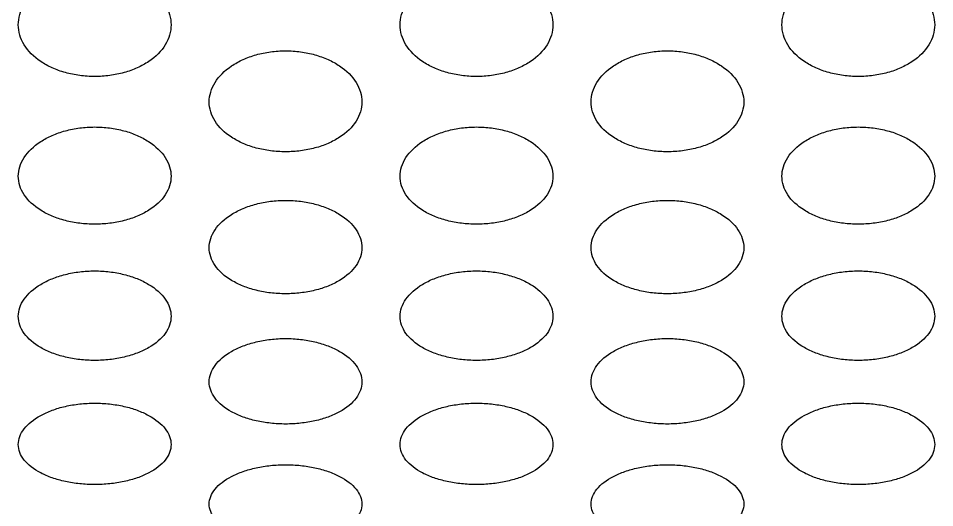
# Model space of a CAD drawing. Header units: millimetres. Extents: x 324 to 7054, y -67 to 2159.
# Drawn here: x 1816.03 to 1864.03, y 1346.61 to 1372.25 of the extents above; entities that cross this region are included whole.
import ezdxf

# ---------------------------------------------------------------- set-up
doc = ezdxf.new("R2010")
doc.units = ezdxf.units.MM
doc.header["$LTSCALE"] = 153.67
doc.layers.add('02___PRT_ALL_AXES', color=7, linetype='CONTINUOUS')

msp = doc.modelspace()

# ---------------------------------------------------------------- linework, layer by layer
at = {"layer": '02___PRT_ALL_AXES', "linetype": 'Continuous'}
for points in [[(1820.03476, 1369.19707), (1819.76893, 1369.1973), (1819.24531, 1369.23199), (1818.48961, 1369.38635), (1817.79947, 1369.63412), (1816.98616, 1370.08195), (1816.24385, 1370.83056), (1815.9302, 1371.90393), (1816.24394, 1372.98457), (1816.98437, 1373.75281), (1817.79615, 1374.21693), (1818.48659, 1374.47575), (1819.24381, 1374.63776), (1819.76846, 1374.67422), (1820.03476, 1374.67446)], [(1820.03476, 1374.67446), (1820.30058, 1374.67421), (1820.8242, 1374.6379), (1821.5799, 1374.47656), (1822.27004, 1374.2185), (1823.08335, 1373.75437), (1823.82566, 1372.98542), (1824.13932, 1371.90189), (1823.82557, 1370.83141), (1823.08514, 1370.08346), (1822.27336, 1369.63563), (1821.58292, 1369.38712), (1820.8257, 1369.23211), (1820.30105, 1369.19729), (1820.03476, 1369.19707)], [(1840.03476, 1369.19707), (1839.76893, 1369.1973), (1839.24531, 1369.23199), (1838.48961, 1369.38635), (1837.79947, 1369.63412), (1836.98616, 1370.08195), (1836.24385, 1370.83056), (1835.9302, 1371.90393), (1836.24394, 1372.98457), (1836.98437, 1373.75281), (1837.79615, 1374.21693), (1838.48659, 1374.47575), (1839.24381, 1374.63776), (1839.76846, 1374.67422), (1840.03476, 1374.67446)], [(1840.03476, 1374.67446), (1840.30058, 1374.67421), (1840.8242, 1374.6379), (1841.5799, 1374.47656), (1842.27004, 1374.2185), (1843.08335, 1373.75437), (1843.82566, 1372.98542), (1844.13932, 1371.90189), (1843.82557, 1370.83141), (1843.08514, 1370.08346), (1842.27336, 1369.63563), (1841.58292, 1369.38712), (1840.8257, 1369.23211), (1840.30105, 1369.19729), (1840.03476, 1369.19707)], [(1860.03476, 1369.19707), (1859.76893, 1369.1973), (1859.24531, 1369.23199), (1858.48961, 1369.38635), (1857.79947, 1369.63412), (1856.98616, 1370.08195), (1856.24385, 1370.83056), (1855.9302, 1371.90393), (1856.24394, 1372.98457), (1856.98437, 1373.75281), (1857.79615, 1374.21693), (1858.48659, 1374.47575), (1859.24381, 1374.63776), (1859.76846, 1374.67422), (1860.03476, 1374.67446)], [(1860.03476, 1374.67446), (1860.30058, 1374.67421), (1860.8242, 1374.6379), (1861.5799, 1374.47656), (1862.27004, 1374.2185), (1863.08335, 1373.75437), (1863.82566, 1372.98542), (1864.13932, 1371.90189), (1863.82557, 1370.83141), (1863.08514, 1370.08346), (1862.27336, 1369.63563), (1861.58292, 1369.38712), (1860.8257, 1369.23211), (1860.30105, 1369.19729), (1860.03476, 1369.19707)], [(1830.03476, 1365.25524), (1829.76893, 1365.25546), (1829.24531, 1365.28889), (1828.48961, 1365.4377), (1827.79947, 1365.67656), (1826.98616, 1366.10837), (1826.24385, 1366.83041), (1825.9302, 1367.86629), (1826.24394, 1368.90984), (1826.98437, 1369.65212), (1827.79615, 1370.10068), (1828.48659, 1370.35087), (1829.24381, 1370.50749), (1829.76846, 1370.54274), (1830.03476, 1370.54297)], [(1830.03476, 1370.54297), (1830.30058, 1370.54273), (1830.8242, 1370.50762), (1831.5799, 1370.35165), (1832.27004, 1370.1022), (1833.08335, 1369.65362), (1833.82566, 1368.91065), (1834.13932, 1367.86432), (1833.82557, 1366.83123), (1833.08514, 1366.10982), (1832.27336, 1365.67801), (1831.58292, 1365.43844), (1830.8257, 1365.28902), (1830.30105, 1365.25545), (1830.03476, 1365.25524)], [(1850.03476, 1365.25524), (1849.76893, 1365.25546), (1849.24531, 1365.28889), (1848.48961, 1365.4377), (1847.79947, 1365.67656), (1846.98616, 1366.10837), (1846.24385, 1366.83041), (1845.9302, 1367.86629), (1846.24394, 1368.90984), (1846.98437, 1369.65212), (1847.79615, 1370.10068), (1848.48659, 1370.35087), (1849.24381, 1370.50749), (1849.76846, 1370.54274), (1850.03476, 1370.54297)], [(1850.03476, 1370.54297), (1850.30058, 1370.54273), (1850.8242, 1370.50762), (1851.5799, 1370.35165), (1852.27004, 1370.1022), (1853.08335, 1369.65362), (1853.82566, 1368.91065), (1854.13932, 1367.86432), (1853.82557, 1366.83123), (1853.08514, 1366.10982), (1852.27336, 1365.67801), (1851.58292, 1365.43844), (1850.8257, 1365.28902), (1850.30105, 1365.25545), (1850.03476, 1365.25524)], [(1820.03476, 1361.46027), (1819.76893, 1361.46048), (1819.24531, 1361.49263), (1818.48961, 1361.63572), (1817.79947, 1361.86543), (1816.98616, 1362.28079), (1816.24385, 1362.97554), (1815.9302, 1363.9729), (1816.24394, 1364.9783), (1816.98437, 1365.69389), (1817.79615, 1366.12645), (1818.48659, 1366.36775), (1819.24381, 1366.51883), (1819.76846, 1366.55283), (1820.03476, 1366.55305)], [(1820.03476, 1366.55305), (1820.30058, 1366.55283), (1820.8242, 1366.51895), (1821.5799, 1366.3685), (1822.27004, 1366.12791), (1823.08335, 1365.69534), (1823.82566, 1364.97909), (1824.13932, 1363.971), (1823.82557, 1362.97633), (1823.08514, 1362.28219), (1822.27336, 1361.86683), (1821.58292, 1361.63643), (1820.8257, 1361.49275), (1820.30105, 1361.46048), (1820.03476, 1361.46027)], [(1840.03476, 1361.46027), (1839.76893, 1361.46048), (1839.24531, 1361.49263), (1838.48961, 1361.63572), (1837.79947, 1361.86543), (1836.98616, 1362.28079), (1836.24385, 1362.97554), (1835.9302, 1363.9729), (1836.24394, 1364.9783), (1836.98437, 1365.69389), (1837.79615, 1366.12645), (1838.48659, 1366.36775), (1839.24381, 1366.51883), (1839.76846, 1366.55283), (1840.03476, 1366.55305)], [(1840.03476, 1366.55305), (1840.30058, 1366.55283), (1840.8242, 1366.51895), (1841.5799, 1366.3685), (1842.27004, 1366.12791), (1843.08335, 1365.69534), (1843.82566, 1364.97909), (1844.13932, 1363.971), (1843.82557, 1362.97633), (1843.08514, 1362.28219), (1842.27336, 1361.86683), (1841.58292, 1361.63643), (1840.8257, 1361.49275), (1840.30105, 1361.46048), (1840.03476, 1361.46027)], [(1860.03476, 1361.46027), (1859.76893, 1361.46048), (1859.24531, 1361.49263), (1858.48961, 1361.63572), (1857.79947, 1361.86543), (1856.98616, 1362.28079), (1856.24385, 1362.97554), (1855.9302, 1363.9729), (1856.24394, 1364.9783), (1856.98437, 1365.69389), (1857.79615, 1366.12645), (1858.48659, 1366.36775), (1859.24381, 1366.51883), (1859.76846, 1366.55283), (1860.03476, 1366.55305)], [(1860.03476, 1366.55305), (1860.30058, 1366.55283), (1860.8242, 1366.51895), (1861.5799, 1366.3685), (1862.27004, 1366.12791), (1863.08335, 1365.69534), (1863.82566, 1364.97909), (1864.13932, 1363.971), (1863.82557, 1362.97633), (1863.08514, 1362.28219), (1862.27336, 1361.86683), (1861.58292, 1361.63643), (1860.8257, 1361.49275), (1860.30105, 1361.46048), (1860.03476, 1361.46027)], [(1830.03476, 1357.81596), (1829.76893, 1357.81617), (1829.24531, 1357.847), (1828.48961, 1357.98423), (1827.79947, 1358.20457), (1826.98616, 1358.60305), (1826.24385, 1359.26982), (1825.9302, 1360.22765), (1826.24394, 1361.19392), (1826.98437, 1361.88208), (1827.79615, 1362.29821), (1828.48659, 1362.53038), (1829.24381, 1362.67576), (1829.76846, 1362.70849), (1830.03476, 1362.7087)], [(1830.03476, 1362.7087), (1830.30058, 1362.70848), (1830.8242, 1362.67589), (1831.5799, 1362.53111), (1832.27004, 1362.29961), (1833.08335, 1361.88348), (1833.82566, 1361.19467), (1834.13932, 1360.22583), (1833.82557, 1359.27058), (1833.08514, 1358.6044), (1832.27336, 1358.20591), (1831.58292, 1357.98491), (1830.8257, 1357.84711), (1830.30105, 1357.81617), (1830.03476, 1357.81596)], [(1850.03476, 1357.81596), (1849.76893, 1357.81617), (1849.24531, 1357.847), (1848.48961, 1357.98423), (1847.79947, 1358.20457), (1846.98616, 1358.60305), (1846.24385, 1359.26982), (1845.9302, 1360.22765), (1846.24394, 1361.19392), (1846.98437, 1361.88208), (1847.79615, 1362.29821), (1848.48659, 1362.53038), (1849.24381, 1362.67576), (1849.76846, 1362.70849), (1850.03476, 1362.7087)], [(1850.03476, 1362.7087), (1850.30058, 1362.70848), (1850.8242, 1362.67589), (1851.5799, 1362.53111), (1852.27004, 1362.29961), (1853.08335, 1361.88348), (1853.82566, 1361.19467), (1854.13932, 1360.22583), (1853.82557, 1359.27058), (1853.08514, 1358.6044), (1852.27336, 1358.20591), (1851.58292, 1357.98491), (1850.8257, 1357.84711), (1850.30105, 1357.81617), (1850.03476, 1357.81596)], [(1820.03476, 1354.32597), (1819.76893, 1354.32617), (1819.24531, 1354.35565), (1818.48961, 1354.48688), (1817.79947, 1354.69763), (1816.98616, 1355.07884), (1816.24385, 1355.71696), (1815.9302, 1356.63431), (1816.24394, 1357.56046), (1816.98437, 1358.22052), (1817.79615, 1358.61979), (1818.48659, 1358.84261), (1819.24381, 1358.98215), (1819.76846, 1359.01356), (1820.03476, 1359.01376)], [(1820.03476, 1359.01376), (1820.30058, 1359.01355), (1820.8242, 1358.98226), (1821.5799, 1358.8433), (1822.27004, 1358.62114), (1823.08335, 1358.22186), (1823.82566, 1357.56118), (1824.13932, 1356.63256), (1823.82557, 1355.71768), (1823.08514, 1355.08013), (1822.27336, 1354.69891), (1821.58292, 1354.48754), (1820.8257, 1354.35576), (1820.30105, 1354.32616), (1820.03476, 1354.32597)], [(1840.03476, 1354.32597), (1839.76893, 1354.32617), (1839.24531, 1354.35565), (1838.48961, 1354.48688), (1837.79947, 1354.69763), (1836.98616, 1355.07884), (1836.24385, 1355.71696), (1835.9302, 1356.63431), (1836.24394, 1357.56046), (1836.98437, 1358.22052), (1837.79615, 1358.61979), (1838.48659, 1358.84261), (1839.24381, 1358.98215), (1839.76846, 1359.01356), (1840.03476, 1359.01376)], [(1840.03476, 1359.01376), (1840.30058, 1359.01355), (1840.8242, 1358.98226), (1841.5799, 1358.8433), (1842.27004, 1358.62114), (1843.08335, 1358.22186), (1843.82566, 1357.56118), (1844.13932, 1356.63256), (1843.82557, 1355.71768), (1843.08514, 1355.08013), (1842.27336, 1354.69891), (1841.58292, 1354.48754), (1840.8257, 1354.35576), (1840.30105, 1354.32616), (1840.03476, 1354.32597)], [(1860.03476, 1354.32597), (1859.76893, 1354.32617), (1859.24531, 1354.35565), (1858.48961, 1354.48688), (1857.79947, 1354.69763), (1856.98616, 1355.07884), (1856.24385, 1355.71696), (1855.9302, 1356.63431), (1856.24394, 1357.56046), (1856.98437, 1358.22052), (1857.79615, 1358.61979), (1858.48659, 1358.84261), (1859.24381, 1358.98215), (1859.76846, 1359.01356), (1860.03476, 1359.01376)], [(1860.03476, 1359.01376), (1860.30058, 1359.01355), (1860.8242, 1358.98226), (1861.5799, 1358.8433), (1862.27004, 1358.62114), (1863.08335, 1358.22186), (1863.82566, 1357.56118), (1864.13932, 1356.63256), (1863.82557, 1355.71768), (1863.08514, 1355.08013), (1862.27336, 1354.69891), (1861.58292, 1354.48754), (1860.8257, 1354.35576), (1860.30105, 1354.32616), (1860.03476, 1354.32597)], [(1830.03476, 1350.99378), (1829.76893, 1350.99397), (1829.24531, 1351.02207), (1828.48961, 1351.14718), (1827.79947, 1351.34812), (1826.98616, 1351.71168), (1826.24385, 1352.32051), (1825.9302, 1353.19646), (1826.24394, 1354.08156), (1826.98437, 1354.71286), (1827.79615, 1355.09488), (1828.48659, 1355.30811), (1829.24381, 1355.44167), (1829.76846, 1355.47174), (1830.03476, 1355.47194)], [(1830.03476, 1355.47194), (1830.30058, 1355.47174), (1830.8242, 1355.44179), (1831.5799, 1355.30878), (1832.27004, 1355.09617), (1833.08335, 1354.71414), (1833.82566, 1354.08225), (1834.13932, 1353.19478), (1833.82557, 1352.3212), (1833.08514, 1351.7129), (1832.27336, 1351.34934), (1831.58292, 1351.1478), (1830.8257, 1351.02218), (1830.30105, 1350.99397), (1830.03476, 1350.99378)], [(1850.03476, 1350.99378), (1849.76893, 1350.99397), (1849.24531, 1351.02207), (1848.48961, 1351.14718), (1847.79947, 1351.34812), (1846.98616, 1351.71168), (1846.24385, 1352.32051), (1845.9302, 1353.19646), (1846.24394, 1354.08156), (1846.98437, 1354.71286), (1847.79615, 1355.09488), (1848.48659, 1355.30811), (1849.24381, 1355.44167), (1849.76846, 1355.47174), (1850.03476, 1355.47194)], [(1850.03476, 1355.47194), (1850.30058, 1355.47174), (1850.8242, 1355.44179), (1851.5799, 1355.30878), (1852.27004, 1355.09617), (1853.08335, 1354.71414), (1853.82566, 1354.08225), (1854.13932, 1353.19478), (1853.82557, 1352.3212), (1853.08514, 1351.7129), (1852.27336, 1351.34934), (1851.58292, 1351.1478), (1850.8257, 1351.02218), (1850.30105, 1350.99397), (1850.03476, 1350.99378)], [(1820.03476, 1347.82273), (1819.76893, 1347.82291), (1819.24531, 1347.84961), (1818.48961, 1347.96846), (1817.79947, 1348.15939), (1816.98616, 1348.50494), (1816.24385, 1349.08387), (1815.9302, 1349.91754), (1816.24394, 1350.76072), (1816.98437, 1351.36262), (1817.79615, 1351.72701), (1818.48659, 1351.93044), (1819.24381, 1352.05789), (1819.76846, 1352.08658), (1820.03476, 1352.08677)], [(1820.03476, 1352.08677), (1820.30058, 1352.08658), (1820.8242, 1352.05799), (1821.5799, 1351.93108), (1822.27004, 1351.72823), (1823.08335, 1351.36384), (1823.82566, 1350.76137), (1824.13932, 1349.91595), (1823.82557, 1349.08452), (1823.08514, 1348.5061), (1822.27336, 1348.16055), (1821.58292, 1347.96905), (1820.8257, 1347.8497), (1820.30105, 1347.82291), (1820.03476, 1347.82273)], [(1840.03476, 1347.82273), (1839.76893, 1347.82291), (1839.24531, 1347.84961), (1838.48961, 1347.96846), (1837.79947, 1348.15939), (1836.98616, 1348.50494), (1836.24385, 1349.08387), (1835.9302, 1349.91754), (1836.24394, 1350.76072), (1836.98437, 1351.36262), (1837.79615, 1351.72701), (1838.48659, 1351.93044), (1839.24381, 1352.05789), (1839.76846, 1352.08658), (1840.03476, 1352.08677)], [(1840.03476, 1352.08677), (1840.30058, 1352.08658), (1840.8242, 1352.05799), (1841.5799, 1351.93108), (1842.27004, 1351.72823), (1843.08335, 1351.36384), (1843.82566, 1350.76137), (1844.13932, 1349.91595), (1843.82557, 1349.08452), (1843.08514, 1348.5061), (1842.27336, 1348.16055), (1841.58292, 1347.96905), (1840.8257, 1347.8497), (1840.30105, 1347.82291), (1840.03476, 1347.82273)], [(1860.03476, 1347.82273), (1859.76893, 1347.82291), (1859.24531, 1347.84961), (1858.48961, 1347.96846), (1857.79947, 1348.15939), (1856.98616, 1348.50494), (1856.24385, 1349.08387), (1855.9302, 1349.91754), (1856.24394, 1350.76072), (1856.98437, 1351.36262), (1857.79615, 1351.72701), (1858.48659, 1351.93044), (1859.24381, 1352.05789), (1859.76846, 1352.08658), (1860.03476, 1352.08677)], [(1860.03476, 1352.08677), (1860.30058, 1352.08658), (1860.8242, 1352.05799), (1861.5799, 1351.93108), (1862.27004, 1351.72823), (1863.08335, 1351.36384), (1863.82566, 1350.76137), (1864.13932, 1349.91595), (1863.82557, 1349.08452), (1863.08514, 1348.5061), (1862.27336, 1348.16055), (1861.58292, 1347.96905), (1860.8257, 1347.8497), (1860.30105, 1347.82291), (1860.03476, 1347.82273)], [(1830.03476, 1344.816), (1829.76893, 1344.81617), (1829.24531, 1344.84143), (1828.48961, 1344.95391), (1827.79947, 1345.13464), (1826.98616, 1345.46183), (1826.24385, 1346.01028), (1825.9302, 1346.80084), (1826.24394, 1347.60125), (1826.98437, 1348.17314), (1827.79615, 1348.51954), (1828.48659, 1348.71297), (1829.24381, 1348.83418), (1829.76846, 1348.86147), (1830.03476, 1348.86165)], [(1830.03476, 1348.86165), (1830.30058, 1348.86146), (1830.8242, 1348.83428), (1831.5799, 1348.71358), (1832.27004, 1348.5207), (1833.08335, 1348.17431), (1833.82566, 1347.60187), (1834.13932, 1346.79933), (1833.82557, 1346.0109), (1833.08514, 1345.46293), (1832.27336, 1345.13574), (1831.58292, 1344.95447), (1830.8257, 1344.84152), (1830.30105, 1344.81616), (1830.03476, 1344.816)], [(1850.03476, 1344.816), (1849.76893, 1344.81617), (1849.24531, 1344.84143), (1848.48961, 1344.95391), (1847.79947, 1345.13464), (1846.98616, 1345.46183), (1846.24385, 1346.01028), (1845.9302, 1346.80084), (1846.24394, 1347.60125), (1846.98437, 1348.17314), (1847.79615, 1348.51954), (1848.48659, 1348.71297), (1849.24381, 1348.83418), (1849.76846, 1348.86147), (1850.03476, 1348.86165)], [(1850.03476, 1348.86165), (1850.30058, 1348.86146), (1850.8242, 1348.83428), (1851.5799, 1348.71358), (1852.27004, 1348.5207), (1853.08335, 1348.17431), (1853.82566, 1347.60187), (1854.13932, 1346.79933), (1853.82557, 1346.0109), (1853.08514, 1345.46293), (1852.27336, 1345.13574), (1851.58292, 1344.95447), (1850.8257, 1344.84152), (1850.30105, 1344.81616), (1850.03476, 1344.816)]]:
    msp.add_open_spline(points, degree=3, knots=[0, 0, 0, 0, 0.0625, 0.125, 0.1875, 0.25, 0.375, 0.5, 0.625, 0.75, 0.8125, 0.875, 0.9375, 1, 1, 1, 1], dxfattribs=at)

doc.saveas('drawing.dxf')
